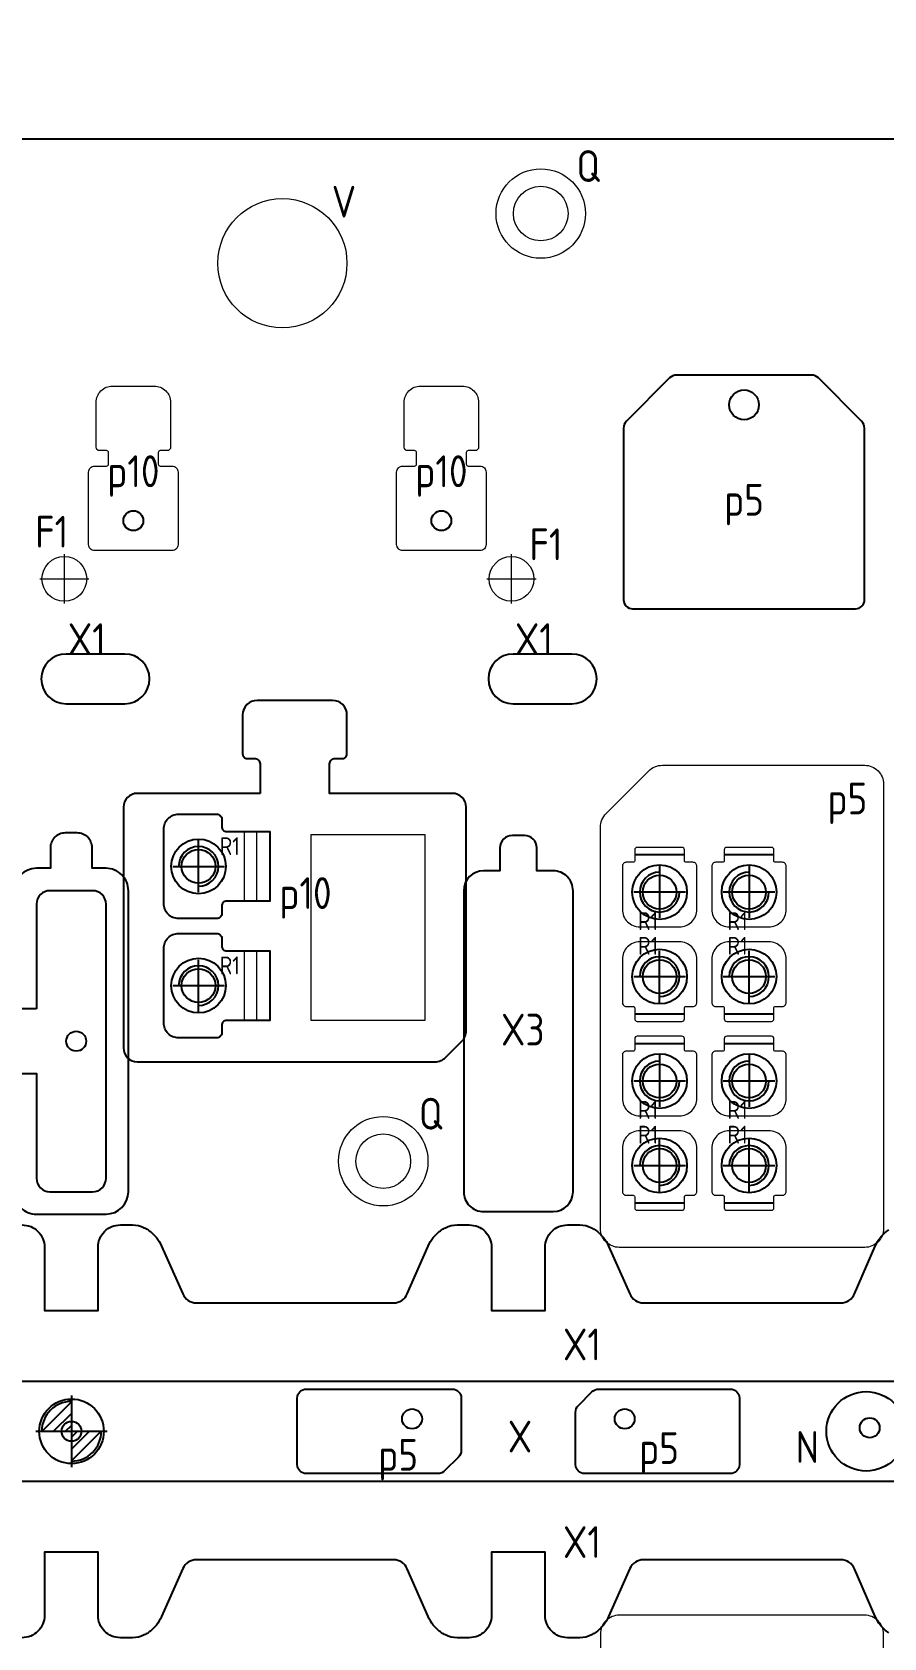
# Model space of a CAD drawing. Header units: millimetres. Extents: x 48754 to 50247, y 1387 to 2180.
# Drawn here: x 49087.2 to 49258.6, y 1777.4 to 2100.5 of the extents above; entities that cross this region are included whole.
import ezdxf
from ezdxf.enums import TextEntityAlignment as Align

# ---------------------------------------------------------------- set-up
doc = ezdxf.new("R2010")
doc.units = ezdxf.units.MM
doc.linetypes.add('CENTER', pattern=[0])
doc.linetypes.add('HIDDEN', pattern=[0])
for name, color, linetype in [('DIE', 7, 'Continuous'), ('DIE_O', 40, 'Continuous'), ('DIE_P', 2, 'Continuous'), ('DIE_W', 1, 'Continuous'), ('DIM', 4, 'Continuous'), ('LB_P', 2, 'Continuous'), ('TEXT', 4, 'Continuous')]:
    doc.layers.add(name, color=color, linetype=linetype)
doc.styles.add('gbenor', font='gbenor.shx', dxfattribs={"bigfont": 'gbcbig.shx'})
doc.styles.get("Standard").update_dxf_attribs({"font": 'txt.shx', "width": 0.85, "bigfont": 'ctxt.shx'})
doc.dimstyles.new('T-2-WX', dxfattribs={"dimtxt": 2, "dimasz": 2, "dimexe": 0.5, "dimexo": 0.5, "dimgap": 0.5, "dimtad": 1, "dimtxsty": 'Standard', "dimblk": 'OPEN30', "dimcen": 0, "dimazin": 3, "dimtfac": 1, "dimtmove": 0, "dimatfit": 3, "dimldrblk": 'OPEN30', "dimlwd": -1, "dimlwe": -1})

# ---------------------------------------------------------------- blocks, each defined once
blk = doc.blocks.new('HENXIAO0')
at = {"color": 230}
for p, q in [((0, 0.6), (0, -0.6)), ((-0.5, -0.003), (0, 0.497)), ((-0.3, 0), (0, 0.3)), ((-0.6, 0), (0.6, 0)), ((-0.1, 0), (0, 0.1)), ((0.5, 0.003), (0, -0.497)), ((0.1, 0), (0, -0.1)), ((0.3, 0), (0, -0.3))]:
    blk.add_line(p, q, dxfattribs=at)
for start, end in [(90, 180), (270, 0)]:
    blk.add_arc((0, 0), 0.5, start, end, dxfattribs=at)
blk = doc.blocks.new('*D7587')
at = {"layer": 'Defpoints', "color": 0}
for p in [(49557.56, 2078.96), (49573.32, 2078.96), (48867.56, 1558.96)]:
    blk.add_point(p, dxfattribs=at)
at = {"layer": 'DIM', "color": 0}
blk.add_line((49558.06, 2078.96), (49578.19, 2078.96), dxfattribs=at)
at = {"layer": 'DIM', "color": 0, "insert": (49576, 2080.46), "char_height": 2, "attachment_point": 5}
blk.add_mtext('520', dxfattribs=at)
blk = doc.blocks.new('_Open30')
blk = doc.blocks.new('*D7588')
at = {"layer": 'Defpoints', "color": 0}
for p in [(49557.56, 2095.55), (49557.56, 2078.96), (48867.56, 1558.96)]:
    blk.add_point(p, dxfattribs=at)
at = {"layer": 'DIM', "color": 0}
blk.add_line((49557.56, 2079.46), (49557.56, 2100.34), dxfattribs=at)
at = {"layer": 'DIM', "color": 0, "insert": (49556.06, 2098.19), "char_height": 2, "attachment_point": 5, "rotation": 90}
blk.add_mtext('690', dxfattribs=at)

msp = doc.modelspace()

# ---------------------------------------------------------------- linework, layer by layer
at = {"layer": 'DIE'}
msp.add_lwpolyline([(48867.562, 1558.962), (48867.562, 2078.962), (49557.562, 2078.962), (49557.562, 1558.962)], close=True, dxfattribs=at)
at = {"layer": 'DIE_O', "color": 4, "linetype": 'CENTER', "lineweight": 15}
for p, q in [((49093.672, 1985.512), (49093.672, 1995.412)), ((49183.672, 1985.512), (49183.672, 1995.412)), ((49088.722, 1990.462), (49098.622, 1990.462)), ((49178.722, 1990.462), (49188.622, 1990.462))]:
    msp.add_line(p, q, dxfattribs=at)
at = {"layer": 'DIE_O', "color": 94, "linetype": 'Continuous', "lineweight": 25}
for points in [[(49094.017, 1965.339), (49105.829, 1965.339, 1), (49105.829, 1975.339), (49094.017, 1975.339, 1)], [(49184.017, 1965.339), (49195.829, 1965.339, 1), (49195.829, 1975.339), (49184.017, 1975.339, 1)]]:
    msp.add_lwpolyline(points, format="xyb", close=True, dxfattribs=at)
at = {"layer": 'DIE_O', "color": 94, "linetype": 'Continuous'}
for points in [[(49093.857, 1939.347, 0.4142136), (49090.857, 1936.347), (49090.857, 1932.228), (49088.062, 1932.228, 0.4142135), (49083.562, 1927.728), (49083.562, 1867.161, 0.4142136), (49088.062, 1862.661), (49102.062, 1862.661, 0.4142135), (49106.562, 1867.161), (49106.562, 1927.728, 0.4142136), (49102.062, 1932.228), (49099.266, 1932.228), (49099.266, 1936.347, 0.4142136), (49096.266, 1939.347)], [(49183.857, 1938.847, 0.4142136), (49181.357, 1936.347), (49181.357, 1931.728), (49178.062, 1931.728, 0.4142135), (49174.062, 1927.728), (49174.062, 1867.161, 0.4142136), (49178.062, 1863.161), (49192.062, 1863.161, 0.4142135), (49196.062, 1867.161), (49196.062, 1927.728, 0.4142136), (49192.062, 1931.728), (49188.766, 1931.728), (49188.766, 1936.347, 0.4142136), (49186.266, 1938.847)]]:
    msp.add_lwpolyline(points, format="xyb", close=True, dxfattribs=at)
for points in [[(49085.172, 1860.49, -0.4142136), (49089.672, 1855.99), (49089.672, 1843.252), (49100.451, 1843.252), (49100.451, 1855.99, -0.4142136), (49104.951, 1860.49), (49107.41, 1860.49, -0.11229), (49109.748, 1859.932, -0.0353864), (49110.528, 1859.484, -0.0753572), (49112.195, 1857.937, -0.0654209), (49113.223, 1856.24), (49117.497, 1846.589, 0.2967697), (49120.24, 1844.804), (49159.958, 1844.804), (49159.958, 1844.804, 0.2985458), (49162.709, 1846.607), (49166.895, 1856.23, -0.0658814), (49167.928, 1857.937, -0.0753468), (49169.595, 1859.484, -0.0353717), (49170.375, 1859.932, -0.112293), (49172.713, 1860.49), (49175.172, 1860.49, -0.4142136), (49179.672, 1855.99), (49179.672, 1843.252), (49190.451, 1843.252), (49190.451, 1855.99, -0.4142136), (49194.951, 1860.49), (49197.41, 1860.49, -0.11229), (49199.748, 1859.932, -0.0353864), (49200.528, 1859.484, -0.0753572), (49202.195, 1857.937, -0.0654209), (49203.223, 1856.24), (49207.497, 1846.589, 0.2967697), (49210.24, 1844.804), (49249.958, 1844.804), (49249.958, 1844.804, 0.2985458), (49252.709, 1846.607), (49256.895, 1856.23, -0.0658814), (49257.928, 1857.937, -0.0753468), (49259.595, 1859.484, -0.0353717)], [(49557.562, 1828.962), (49053.912, 1828.962, -0.4142136)], [(49259.595, 1778.439, -0.0753467), (49257.928, 1779.986, -0.0658814), (49256.895, 1781.693), (49252.709, 1791.316, 0.2985458), (49249.958, 1793.119), (49210.24, 1793.119, 0.2967697), (49207.497, 1791.333), (49203.223, 1781.682, -0.0654209), (49202.195, 1779.986, -0.0753572), (49200.528, 1778.439, -0.0353864), (49199.748, 1777.99, -0.11229), (49197.41, 1777.432), (49194.951, 1777.432, -0.4142136), (49190.451, 1781.932), (49190.451, 1794.671), (49179.672, 1794.671), (49179.672, 1781.932, -0.4142136), (49175.172, 1777.432), (49172.713, 1777.432, -0.112293), (49170.375, 1777.99, -0.0353717), (49169.595, 1778.439, -0.0753467), (49167.928, 1779.986, -0.0658814), (49166.895, 1781.693), (49162.709, 1791.316, 0.2985458), (49159.958, 1793.119), (49120.24, 1793.119, 0.2967697), (49117.497, 1791.333), (49113.223, 1781.682, -0.0654209), (49112.195, 1779.986, -0.0753572), (49110.528, 1778.439, -0.0353864), (49109.748, 1777.99, -0.11229), (49107.41, 1777.432), (49104.951, 1777.432, -0.4142136), (49100.451, 1781.932), (49100.451, 1794.671), (49089.672, 1794.671), (49089.672, 1781.932, -0.4142136), (49085.172, 1777.432)]]:
    msp.add_lwpolyline(points, format="xyb", dxfattribs=at)
at = {"layer": 'DIE_O', "color": 2, "linetype": 'Continuous', "lineweight": 15}
msp.add_lwpolyline([(49050.412, 1828.962), (49050.412, 1808.962), (49557.562, 1808.962), (49557.562, 1828.962)], close=True, dxfattribs=at)
at = {"layer": 'DIE_O', "color": 94, "linetype": 'Continuous'}
msp.add_lwpolyline([(49053.912, 1808.962), (49557.562, 1808.962)], dxfattribs=at)
at = {"layer": 'DIE_O', "lineweight": 18}
for centre, radius in [((49189.562, 2063.962), 9), ((49189.562, 2063.962), 5.5), ((49157.862, 1873.308), 9), ((49157.862, 1873.308), 5.5)]:
    msp.add_circle(centre, radius, dxfattribs=at)
at = {"layer": 'DIE_O', "lineweight": 9}
msp.add_circle((49137.562, 2053.962), 13, dxfattribs=at)
at = {"layer": 'DIE_O', "color": 3}
for centre, radius in [((49230.482, 2025.462), 3), ((49107.562, 2002.162), 2), ((49169.562, 2002.162), 2), ((49096.062, 1897.446), 2), ((49163.662, 1821.462), 2), ((49206.462, 1821.462), 2), ((49095.115, 1818.962), 2), ((49255.769, 1819.669), 2)]:
    msp.add_circle(centre, radius, dxfattribs=at)
at = {"layer": 'DIE_O', "linetype": 'Continuous', "lineweight": 15}
for centre in [(49093.672, 1990.462), (49183.672, 1990.462)]:
    msp.add_circle(centre, 4.5, dxfattribs=at)
at = {"layer": 'DIE_P', "color": 4, "linetype": 'CENTER', "ltscale": 0.007}
for p, q in [((49213.485, 1932.64), (49213.485, 1922.24)), ((49231.485, 1932.64), (49231.485, 1922.24)), ((49218.685, 1927.44), (49208.285, 1927.44)), ((49236.685, 1927.44), (49226.285, 1927.44)), ((49213.485, 1905.24), (49213.485, 1915.64)), ((49231.485, 1905.24), (49231.485, 1915.64)), ((49208.285, 1910.44), (49218.685, 1910.44)), ((49226.285, 1910.44), (49236.685, 1910.44)), ((49213.485, 1894.64), (49213.485, 1884.24)), ((49231.485, 1894.64), (49231.485, 1884.24)), ((49218.685, 1889.44), (49208.285, 1889.44)), ((49236.685, 1889.44), (49226.285, 1889.44)), ((49213.485, 1867.24), (49213.485, 1877.64)), ((49231.485, 1867.24), (49231.485, 1877.64)), ((49208.285, 1872.44), (49218.685, 1872.44)), ((49226.285, 1872.44), (49236.685, 1872.44))]:
    msp.add_line(p, q, dxfattribs=at)
at = {"layer": 'DIE_P', "color": 6, "linetype": 'Continuous', "lineweight": 15}
for points in [[(49208.185, 1933.44), (49206.785, 1933.44, 0.4142136), (49205.985, 1932.64), (49205.985, 1923.94, 0.4142136), (49209.485, 1920.44), (49217.485, 1920.44, 0.4142136), (49220.985, 1923.94), (49220.985, 1932.64, 0.4142136), (49220.185, 1933.44), (49218.785, 1933.44, -0.4142136), (49218.485, 1933.74), (49218.485, 1935.94, 0.4142136), (49217.985, 1936.44), (49208.985, 1936.44, 0.4142136), (49208.485, 1935.94), (49208.485, 1933.74, -0.4142136)], [(49226.185, 1933.44), (49224.785, 1933.44, 0.4142136), (49223.985, 1932.64), (49223.985, 1923.94, 0.4142136), (49227.485, 1920.44), (49235.485, 1920.44, 0.4142136), (49238.985, 1923.94), (49238.985, 1932.64, 0.4142136), (49238.185, 1933.44), (49236.785, 1933.44, -0.4142136), (49236.485, 1933.74), (49236.485, 1935.94, 0.4142136), (49235.985, 1936.44), (49226.985, 1936.44, 0.4142136), (49226.485, 1935.94), (49226.485, 1933.74, -0.4142136)], [(49218.785, 1904.44), (49220.185, 1904.44, 0.4142136), (49220.985, 1905.24), (49220.985, 1913.94, 0.4142136), (49217.485, 1917.44), (49209.485, 1917.44, 0.4142136), (49205.985, 1913.94), (49205.985, 1905.24, 0.4142136), (49206.785, 1904.44), (49208.185, 1904.44, -0.4142136), (49208.485, 1904.14), (49208.485, 1901.94, 0.4142136), (49208.985, 1901.44), (49217.985, 1901.44, 0.4142136), (49218.485, 1901.94), (49218.485, 1904.14, -0.4142136)], [(49236.785, 1904.44), (49238.185, 1904.44, 0.4142136), (49238.985, 1905.24), (49238.985, 1913.94, 0.4142136), (49235.485, 1917.44), (49227.485, 1917.44, 0.4142136), (49223.985, 1913.94), (49223.985, 1905.24, 0.4142136), (49224.785, 1904.44), (49226.185, 1904.44, -0.4142136), (49226.485, 1904.14), (49226.485, 1901.94, 0.4142136), (49226.985, 1901.44), (49235.985, 1901.44, 0.4142136), (49236.485, 1901.94), (49236.485, 1904.14, -0.4142136)], [(49208.185, 1895.44), (49206.785, 1895.44, 0.4142136), (49205.985, 1894.64), (49205.985, 1885.94, 0.4142136), (49209.485, 1882.44), (49217.485, 1882.44, 0.4142136), (49220.985, 1885.94), (49220.985, 1894.64, 0.4142136), (49220.185, 1895.44), (49218.785, 1895.44, -0.4142136), (49218.485, 1895.74), (49218.485, 1897.94, 0.4142136), (49217.985, 1898.44), (49208.985, 1898.44, 0.4142136), (49208.485, 1897.94), (49208.485, 1895.74, -0.4142136)], [(49226.185, 1895.44), (49224.785, 1895.44, 0.4142136), (49223.985, 1894.64), (49223.985, 1885.94, 0.4142136), (49227.485, 1882.44), (49235.485, 1882.44, 0.4142136), (49238.985, 1885.94), (49238.985, 1894.64, 0.4142136), (49238.185, 1895.44), (49236.785, 1895.44, -0.4142136), (49236.485, 1895.74), (49236.485, 1897.94, 0.4142136), (49235.985, 1898.44), (49226.985, 1898.44, 0.4142136), (49226.485, 1897.94), (49226.485, 1895.74, -0.4142136)], [(49218.785, 1866.44), (49220.185, 1866.44, 0.4142136), (49220.985, 1867.24), (49220.985, 1875.94, 0.4142136), (49217.485, 1879.44), (49209.485, 1879.44, 0.4142136), (49205.985, 1875.94), (49205.985, 1867.24, 0.4142136), (49206.785, 1866.44), (49208.185, 1866.44, -0.4142136), (49208.485, 1866.14), (49208.485, 1863.94, 0.4142136), (49208.985, 1863.44), (49217.985, 1863.44, 0.4142136), (49218.485, 1863.94), (49218.485, 1866.14, -0.4142136)], [(49236.785, 1866.44), (49238.185, 1866.44, 0.4142136), (49238.985, 1867.24), (49238.985, 1875.94, 0.4142136), (49235.485, 1879.44), (49227.485, 1879.44, 0.4142136), (49223.985, 1875.94), (49223.985, 1867.24, 0.4142136), (49224.785, 1866.44), (49226.185, 1866.44, -0.4142136), (49226.485, 1866.14), (49226.485, 1863.94, 0.4142136), (49226.985, 1863.44), (49235.985, 1863.44, 0.4142136), (49236.485, 1863.94), (49236.485, 1866.14, -0.4142136)]]:
    msp.add_lwpolyline(points, format="xyb", close=True, dxfattribs=at)
at = {"layer": 'DIE_P', "linetype": 'HIDDEN'}
for points in [[(49218.485, 1934.94), (49208.485, 1934.94)], [(49236.485, 1934.94), (49226.485, 1934.94)], [(49208.485, 1902.94), (49218.485, 1902.94)], [(49226.485, 1902.94), (49236.485, 1902.94)], [(49218.485, 1896.94), (49208.485, 1896.94)], [(49236.485, 1896.94), (49226.485, 1896.94)], [(49208.485, 1864.94), (49218.485, 1864.94)], [(49226.485, 1864.94), (49236.485, 1864.94)]]:
    msp.add_lwpolyline(points, dxfattribs=at)
at = {"layer": 'DIE_P'}
for centre, radius in [((49213.485, 1927.44), 5.5), ((49231.485, 1927.44), 5.5), ((49213.485, 1927.44), 3.4), ((49231.485, 1927.44), 3.4), ((49213.485, 1910.44), 5.5), ((49231.485, 1910.44), 5.5), ((49213.485, 1910.44), 3.4), ((49231.485, 1910.44), 3.4), ((49213.485, 1889.44), 5.5), ((49231.485, 1889.44), 5.5), ((49213.485, 1889.44), 3.4), ((49231.485, 1889.44), 3.4), ((49213.485, 1872.44), 5.5), ((49231.485, 1872.44), 5.5), ((49213.485, 1872.44), 3.4), ((49231.485, 1872.44), 3.4)]:
    msp.add_circle(centre, radius, dxfattribs=at)
for centre, start, end in [((49213.485, 1927.44), 90, 0), ((49231.485, 1927.44), 90, 0), ((49213.485, 1910.44), 270, 180), ((49231.485, 1910.44), 270, 180), ((49213.485, 1889.44), 90, 0), ((49231.485, 1889.44), 90, 0), ((49213.485, 1872.44), 270, 180), ((49231.485, 1872.44), 270, 180)]:
    msp.add_arc(centre, 4, start, end, dxfattribs=at)
at = {"layer": 'DIE_W', "linetype": 'Continuous', "lineweight": 15}
for points in [[(49112.962, 2013.162), (49115.362, 2013.162, -0.4142136), (49116.562, 2011.962), (49116.562, 1997.362, -0.4142136), (49115.362, 1996.162), (49099.762, 1996.162, -0.4142136), (49098.562, 1997.362), (49098.562, 2011.962, -0.4142136), (49099.762, 2013.162), (49102.162, 2013.162, 0.4142136), (49102.562, 2013.562), (49102.562, 2015.862, 0.4142136), (49102.162, 2016.262), (49100.762, 2016.262, -0.4142136), (49100.062, 2016.962), (49100.062, 2025.962, -0.4142136), (49103.362, 2029.262), (49111.762, 2029.262, -0.4142136), (49115.062, 2025.962), (49115.062, 2016.962, -0.4142136), (49114.362, 2016.262), (49112.962, 2016.262, 0.4142136), (49112.562, 2015.862), (49112.562, 2013.562, 0.4142136)], [(49174.962, 2013.162), (49177.362, 2013.162, -0.4142136), (49178.562, 2011.962), (49178.562, 1997.362, -0.4142136), (49177.362, 1996.162), (49161.762, 1996.162, -0.4142136), (49160.562, 1997.362), (49160.562, 2011.962, -0.4142136), (49161.762, 2013.162), (49164.162, 2013.162, 0.4142136), (49164.562, 2013.562), (49164.562, 2015.862, 0.4142136), (49164.162, 2016.262), (49162.762, 2016.262, -0.4142136), (49162.062, 2016.962), (49162.062, 2025.962, -0.4142136), (49165.362, 2029.262), (49173.762, 2029.262, -0.4142136), (49177.062, 2025.962), (49177.062, 2016.962, -0.4142136), (49176.362, 2016.262), (49174.962, 2016.262, 0.4142136), (49174.562, 2015.862), (49174.562, 2013.562, 0.4142136)]]:
    msp.add_lwpolyline(points, format="xyb", close=True, dxfattribs=at)
at = {"layer": 'DIE_W', "color": 1, "linetype": 'Continuous'}
for points in [[(49245.459, 2030.876, 0.1989124), (49244.045, 2031.462), (49216.919, 2031.462, 0.1989124), (49215.504, 2030.876), (49206.817, 2022.189, 0.1989124), (49206.232, 2020.775), (49206.232, 1986.262, 0.4142136), (49208.032, 1984.462), (49252.932, 1984.462, 0.4142136), (49254.732, 1986.262), (49254.732, 2020.775, 0.1989124), (49254.146, 2022.189)], [(49168.875, 1810.462), (49142.362, 1810.462, -0.4142136), (49140.562, 1812.262), (49140.562, 1825.662, -0.4142136), (49142.362, 1827.462), (49171.762, 1827.462, -0.4142136), (49173.562, 1825.662), (49173.562, 1815.149, -0.1989124), (49172.976, 1813.735), (49170.289, 1811.048, -0.1989124)], [(49201.249, 1827.462), (49227.762, 1827.462, -0.4142136), (49229.562, 1825.662), (49229.562, 1812.262, -0.4142136), (49227.762, 1810.462), (49198.362, 1810.462, -0.4142136), (49196.562, 1812.262), (49196.562, 1822.775, -0.1989124), (49197.147, 1824.189), (49199.834, 1826.876, -0.1989124)]]:
    msp.add_lwpolyline(points, format="xyb", close=True, dxfattribs=at)
at = {"layer": 'DIE_W', "linetype": 'Continuous'}
msp.add_lwpolyline([(49133.062, 1947.307), (49108.362, 1947.307, 0.4142136), (49105.562, 1944.507), (49105.562, 1896.107, 0.4142136), (49108.362, 1893.307), (49168.289, 1893.307, 0.1989124), (49170.41, 1894.186), (49173.683, 1897.458, 0.1989124), (49174.562, 1899.58), (49174.562, 1944.507, 0.4142136), (49171.762, 1947.307), (49147.062, 1947.307), (49147.062, 1953.227, -0.4142136), (49148.162, 1954.327), (49149.662, 1954.327, 0.4142136), (49150.562, 1955.227), (49150.562, 1963.106, 0.4142136), (49147.662, 1966.006), (49132.462, 1966.006, 0.4142136), (49129.562, 1963.106), (49129.562, 1955.227, 0.4142136), (49130.462, 1954.327), (49131.962, 1954.327, -0.4142136), (49133.062, 1953.227)], format="xyb", close=True, dxfattribs=at)
at = {"layer": 'DIE_W', "linetype": 'Continuous', "lineweight": 18, "ltscale": 10}
for points in [[(49201.562, 1859.762), (49201.562, 1940.447, -0.1989124), (49202.733, 1943.275), (49211.249, 1951.79, -0.1989124), (49214.077, 1952.962), (49254.762, 1952.962, -0.4142136), (49258.562, 1949.162), (49258.562, 1859.762, -0.4142136), (49254.762, 1855.962), (49205.362, 1855.962, -0.4142136)], [(49201.562, 1778.162), (49201.562, 1697.477, 0.1989124), (49202.733, 1694.649), (49211.249, 1686.134, 0.1989124), (49214.077, 1684.962), (49254.762, 1684.962, 0.4142136), (49258.562, 1688.762), (49258.562, 1778.162, 0.4142136), (49254.762, 1781.962), (49205.362, 1781.962, 0.4142136)]]:
    msp.add_lwpolyline(points, format="xyb", close=True, dxfattribs=at)
at = {"layer": 'DIE_W', "color": 5, "linetype": 'Continuous', "lineweight": 18, "ltscale": 10}
msp.add_lwpolyline([(49143.258, 1939), (49143.258, 1901.662), (49166.322, 1901.662), (49166.322, 1939)], close=True, dxfattribs=at)
at = {"layer": 'DIE_W', "lineweight": 25}
msp.add_lwpolyline([(49088.062, 1903.946), (49080.162, 1903.946, -0.4142136), (49079.062, 1905.046), (49079.062, 1906.546, 0.4142136), (49078.162, 1907.446), (49071.962, 1907.446, 0.4142136), (49069.062, 1904.546), (49069.062, 1890.346, 0.4142136), (49071.962, 1887.446), (49078.162, 1887.446, 0.4142136), (49079.062, 1888.346), (49079.062, 1889.846, -0.4142136), (49080.162, 1890.946), (49088.062, 1890.946), (49088.062, 1869.869, 0.4142136), (49090.769, 1867.162), (49099.354, 1867.162, 0.4142135), (49102.062, 1869.869), (49102.062, 1925.022, 0.4142136), (49099.354, 1927.729), (49090.769, 1927.729, 0.4142135), (49088.062, 1925.022), (49088.062, 1903.946)], format="xyb", dxfattribs=at)
at = {"layer": 'DIE_W', "color": 1}
msp.add_circle((49095.115, 1818.962), 6.5, dxfattribs=at)
at = {"layer": 'DIE_W'}
msp.add_circle((49255.062, 1818.962), 8, dxfattribs=at)
at = {"layer": 'LB_P', "linetype": 'HIDDEN', "lineweight": 15}
for p, q in [((49129.862, 1939.624), (49129.862, 1925.624)), ((49132.362, 1939.624), (49132.362, 1925.624)), ((49129.862, 1915.624), (49129.862, 1901.624)), ((49132.362, 1915.624), (49132.362, 1901.624))]:
    msp.add_line(p, q, dxfattribs=at)
at = {"layer": 'LB_P', "color": 4, "linetype": 'CENTER', "ltscale": 0.007}
for p, q in [((49120.682, 1927.424), (49120.682, 1937.824)), ((49115.482, 1932.624), (49125.882, 1932.624)), ((49120.682, 1903.424), (49120.682, 1913.824)), ((49115.482, 1908.624), (49125.882, 1908.624))]:
    msp.add_line(p, q, dxfattribs=at)
at = {"layer": 'LB_P', "color": 6, "linetype": 'Continuous'}
for points in [[(49113.683, 1940.124, -0.4142136), (49116.683, 1943.124), (49124.362, 1943.124, -0.4142136), (49125.362, 1942.124), (49125.362, 1940.624, 0.4142136), (49126.362, 1939.624), (49135.007, 1939.624), (49135.007, 1925.624), (49126.362, 1925.624, 0.4142136), (49125.362, 1924.624), (49125.362, 1923.124, -0.4142136), (49124.362, 1922.124), (49116.683, 1922.124, -0.4142136), (49113.683, 1925.124)], [(49113.683, 1916.124, -0.4142136), (49116.683, 1919.124), (49124.362, 1919.124, -0.4142136), (49125.362, 1918.124), (49125.362, 1916.624, 0.4142136), (49126.362, 1915.624), (49135.007, 1915.624), (49135.007, 1901.624), (49126.362, 1901.624, 0.4142136), (49125.362, 1900.624), (49125.362, 1899.124, -0.4142136), (49124.362, 1898.124), (49116.683, 1898.124, -0.4142136), (49113.683, 1901.124)]]:
    msp.add_lwpolyline(points, format="xyb", close=True, dxfattribs=at)
at = {"layer": 'LB_P'}
for centre, radius in [((49120.682, 1932.624), 5.5), ((49120.682, 1932.624), 3.4), ((49120.682, 1908.624), 5.5), ((49120.682, 1908.624), 3.4)]:
    msp.add_circle(centre, radius, dxfattribs=at)
for centre in [(49120.682, 1932.624), (49120.682, 1908.624)]:
    msp.add_arc(centre, 4, 270, 180, dxfattribs=at)

# ---------------------------------------------------------------- block references
at = {"layer": 'DIE_W', "color": 1, "xscale": 12, "yscale": 12, "zscale": 12}
msp.add_blockref('HENXIAO0', (49095.115, 1818.962), dxfattribs=at)

# ---------------------------------------------------------------- texts
at = {"layer": 'TEXT', "color": 4, "style": 'gbenor'}
for s, height, p in [('Q', 6.4, (49199.122, 2073.522)), ('V', 6.4, (49149.95, 2066.351)), ('p10', 6.4, (49107.562, 2012.112)), ('p10', 6.4, (49169.562, 2012.112)), ('p5', 6.4, (49230.482, 2006.377)), ('F1', 6.4, (49091.13, 1999.947)), ('F1', 6.4, (49190.615, 1997.406)), ('X1 ', 6.4, (49099.923, 1978.339)), ('X1 ', 6.4, (49189.923, 1978.339)), ('p5', 6.4, (49251.284, 1946.276)), ('R1', 3.6, (49126.972, 1936.693)), ('p10', 6.4, (49142.2, 1927.249)), ('R1', 3.6, (49211.175, 1921.616)), ('R1', 3.6, (49229.175, 1921.616)), ('R1', 3.6, (49211.175, 1916.64)), ('R1', 3.6, (49229.175, 1916.64)), ('R1', 3.6, (49126.972, 1912.693)), ('X3 ', 6.4, (49187.686, 1899.778)), ('Q', 6.4, (49167.423, 1882.868)), ('R1', 3.6, (49211.175, 1883.616)), ('R1', 3.6, (49229.175, 1883.616)), ('R1', 3.6, (49211.175, 1878.64)), ('R1', 3.6, (49229.175, 1878.64)), ('X1 ', 6.4, (49199.596, 1836.441)), ('X', 6.4, (49185.381, 1817.908)), ('N', 6.4, (49243.226, 1815.791)), ('p5', 6.4, (49160.86, 1814.235)), ('p5', 6.4, (49213.377, 1815.586)), ('X1 ', 6.4, (49199.596, 1796.683))]:
    msp.add_text(s, height=height, dxfattribs=at).set_placement(p, align=Align.MIDDLE_CENTER)

# ---------------------------------------------------------------- dimensions: what is measured, and where the dimension line sits
at = {"layer": 'DIM', "color": 52}
for offset, dtype, picture, middle in [((0, 16.584), 1, '*D7588', (49556.062, 2098.192)), ((15.756, 0), 0, '*D7587', (49576.004, 2080.462))]:
    dim = msp.add_ordinate_dim(feature_location=(49557.562, 2078.962), offset=offset, dtype=dtype, origin=(48867.562, 1558.962), dimstyle='T-2-WX', dxfattribs=at)
    dim.commit()
    dim.dimension.update_dxf_attribs({"geometry": picture, "text_midpoint": middle})

doc.saveas('drawing.dxf')
